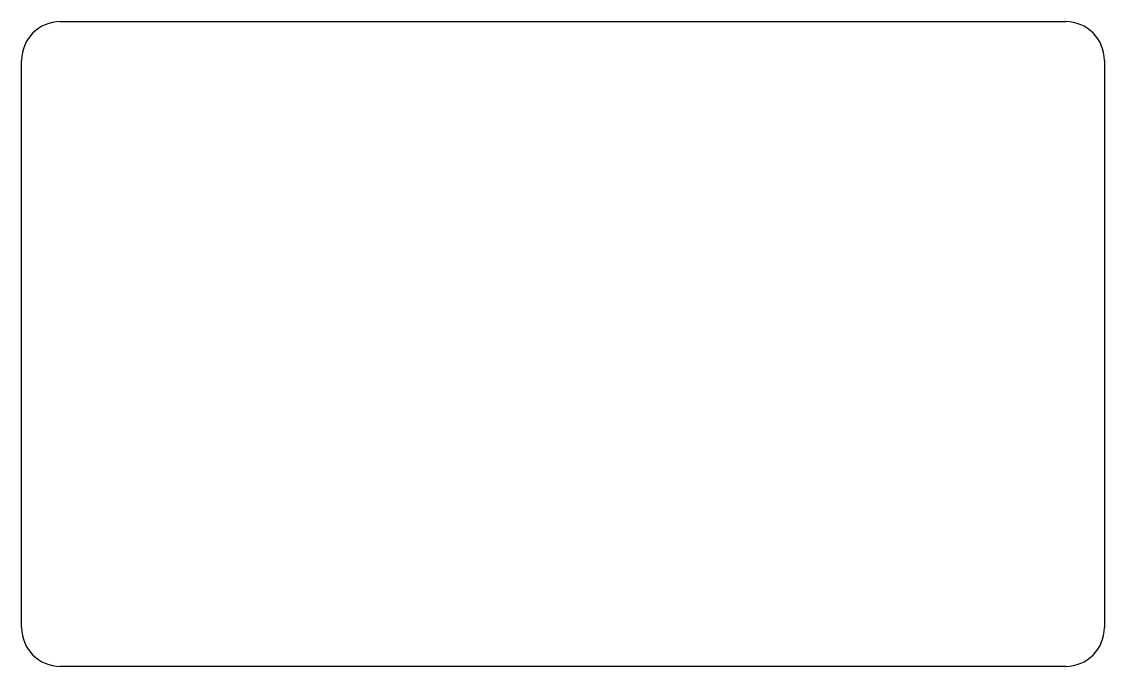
# Model space of a CAD drawing. Extents: x 100 to 184, y -150 to -100.
import ezdxf

# ---------------------------------------------------------------- set-up
doc = ezdxf.new("R2010")
doc.units = 0
doc.layers.add('BLACK', color=7, linetype='CONTINUOUS')

msp = doc.modelspace()

# ---------------------------------------------------------------- linework, layer by layer
at = {"layer": 'BLACK', "linetype": 'CONTINUOUS'}
for p, q in [((103, -100), (181, -100)), ((100, -147), (100, -103)), ((184, -103), (184, -147)), ((181, -150), (103, -150))]:
    msp.add_line(p, q, dxfattribs=at)
at = {"layer": 'BLACK'}
for centre, start, end in [((103, -103), 90, 180), ((181, -103), 0, 90), ((103, -147), -180, -90), ((181, -147), -90, 0)]:
    msp.add_arc(centre, 3, start, end, dxfattribs=at)

doc.saveas('drawing.dxf')
